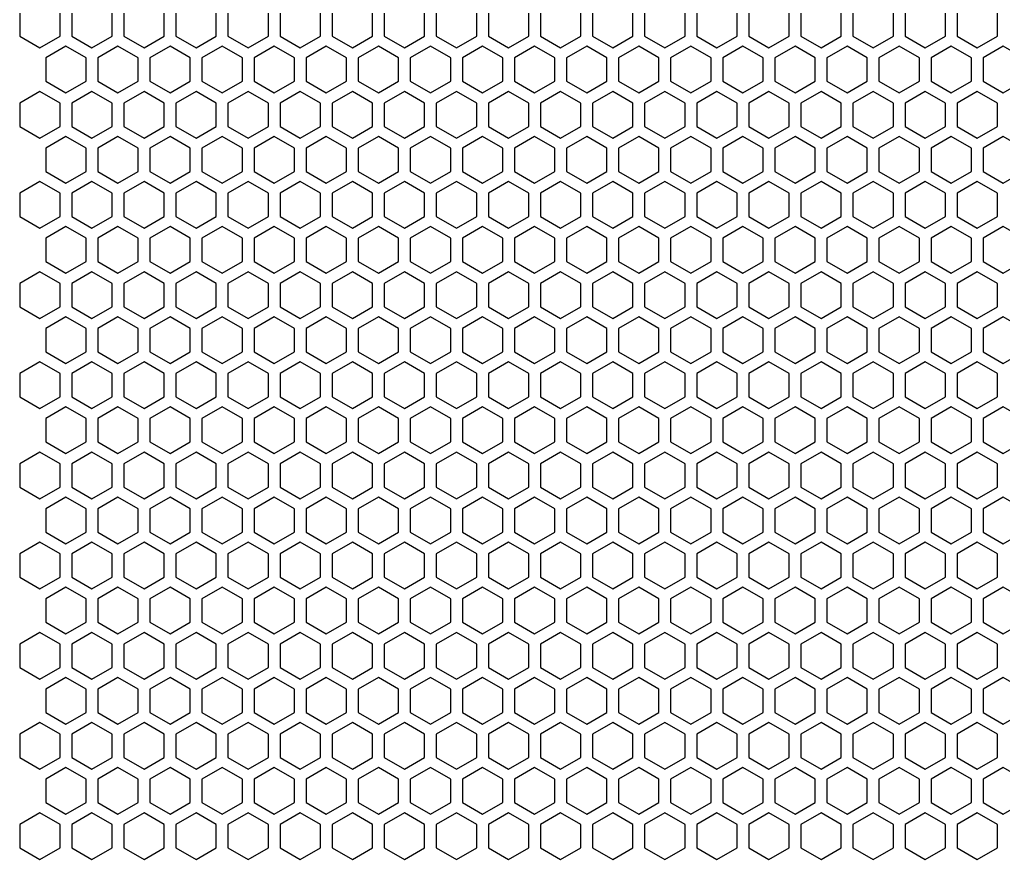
# Model space of a CAD drawing. Header units: millimetres. Extents: x -2 to 334, y -2 to 288.
# Drawn here: x -1.7 to 82.6, y -2 to 70 of the extents above; entities that cross this region are included whole.
import ezdxf

# ---------------------------------------------------------------- set-up
doc = ezdxf.new("R2010")
doc.units = ezdxf.units.MM
doc.layers.get('0').update_dxf_attribs({"linetype": 'CONTINUOUS'})

msp = doc.modelspace()

# ---------------------------------------------------------------- linework, layer by layer
for points in [[(1.732051, 70.588457), (0, 71.588457), (-1.732051, 70.588457), (-1.732051, 68.588457), (0, 67.588457), (1.732051, 68.588457)], [(6.196152, 70.588457), (4.464102, 71.588457), (2.732051, 70.588457), (2.732051, 68.588457), (4.464102, 67.588457), (6.196152, 68.588457)], [(10.660254, 70.588457), (8.928203, 71.588457), (7.196152, 70.588457), (7.196152, 68.588457), (8.928203, 67.588457), (10.660254, 68.588457)], [(15.124356, 70.588457), (13.392305, 71.588457), (11.660254, 70.588457), (11.660254, 68.588457), (13.392305, 67.588457), (15.124356, 68.588457)], [(19.588457, 70.588457), (17.856406, 71.588457), (16.124356, 70.588457), (16.124356, 68.588457), (17.856406, 67.588457), (19.588457, 68.588457)], [(24.052559, 70.588457), (22.320508, 71.588457), (20.588457, 70.588457), (20.588457, 68.588457), (22.320508, 67.588457), (24.052559, 68.588457)], [(28.51666, 70.588457), (26.78461, 71.588457), (25.052559, 70.588457), (25.052559, 68.588457), (26.78461, 67.588457), (28.51666, 68.588457)], [(32.980762, 70.588457), (31.248711, 71.588457), (29.51666, 70.588457), (29.51666, 68.588457), (31.248711, 67.588457), (32.980762, 68.588457)], [(37.444864, 70.588457), (35.712813, 71.588457), (33.980762, 70.588457), (33.980762, 68.588457), (35.712813, 67.588457), (37.444864, 68.588457)], [(41.908965, 70.588457), (40.176915, 71.588457), (38.444864, 70.588457), (38.444864, 68.588457), (40.176915, 67.588457), (41.908965, 68.588457)], [(46.373067, 70.588457), (44.641016, 71.588457), (42.908965, 70.588457), (42.908965, 68.588457), (44.641016, 67.588457), (46.373067, 68.588457)], [(50.837169, 70.588457), (49.105118, 71.588457), (47.373067, 70.588457), (47.373067, 68.588457), (49.105118, 67.588457), (50.837169, 68.588457)], [(55.30127, 70.588457), (53.569219, 71.588457), (51.837169, 70.588457), (51.837169, 68.588457), (53.569219, 67.588457), (55.30127, 68.588457)], [(59.765372, 70.588457), (58.033321, 71.588457), (56.30127, 70.588457), (56.30127, 68.588457), (58.033321, 67.588457), (59.765372, 68.588457)], [(64.229473, 70.588457), (62.497423, 71.588457), (60.765372, 70.588457), (60.765372, 68.588457), (62.497423, 67.588457), (64.229473, 68.588457)], [(68.693575, 70.588457), (66.961524, 71.588457), (65.229473, 70.588457), (65.229473, 68.588457), (66.961524, 67.588457), (68.693575, 68.588457)], [(73.157677, 70.588457), (71.425626, 71.588457), (69.693575, 70.588457), (69.693575, 68.588457), (71.425626, 67.588457), (73.157677, 68.588457)], [(77.621778, 70.588457), (75.889727, 71.588457), (74.157677, 70.588457), (74.157677, 68.588457), (75.889727, 67.588457), (77.621778, 68.588457)], [(82.08588, 70.588457), (80.353829, 71.588457), (78.621778, 70.588457), (78.621778, 68.588457), (80.353829, 67.588457), (82.08588, 68.588457)], [(3.964102, 66.722432), (2.232051, 67.722432), (0.5, 66.722432), (0.5, 64.722432), (2.232051, 63.722432), (3.964102, 64.722432)], [(8.428203, 66.722432), (6.696152, 67.722432), (4.964102, 66.722432), (4.964102, 64.722432), (6.696152, 63.722432), (8.428203, 64.722432)], [(12.892305, 66.722432), (11.160254, 67.722432), (9.428203, 66.722432), (9.428203, 64.722432), (11.160254, 63.722432), (12.892305, 64.722432)], [(17.356406, 66.722432), (15.624356, 67.722432), (13.892305, 66.722432), (13.892305, 64.722432), (15.624356, 63.722432), (17.356406, 64.722432)], [(21.820508, 66.722432), (20.088457, 67.722432), (18.356406, 66.722432), (18.356406, 64.722432), (20.088457, 63.722432), (21.820508, 64.722432)], [(26.28461, 66.722432), (24.552559, 67.722432), (22.820508, 66.722432), (22.820508, 64.722432), (24.552559, 63.722432), (26.28461, 64.722432)], [(30.748711, 66.722432), (29.01666, 67.722432), (27.28461, 66.722432), (27.28461, 64.722432), (29.01666, 63.722432), (30.748711, 64.722432)], [(35.212813, 66.722432), (33.480762, 67.722432), (31.748711, 66.722432), (31.748711, 64.722432), (33.480762, 63.722432), (35.212813, 64.722432)], [(39.676915, 66.722432), (37.944864, 67.722432), (36.212813, 66.722432), (36.212813, 64.722432), (37.944864, 63.722432), (39.676915, 64.722432)], [(44.141016, 66.722432), (42.408965, 67.722432), (40.676915, 66.722432), (40.676915, 64.722432), (42.408965, 63.722432), (44.141016, 64.722432)], [(48.605118, 66.722432), (46.873067, 67.722432), (45.141016, 66.722432), (45.141016, 64.722432), (46.873067, 63.722432), (48.605118, 64.722432)], [(53.069219, 66.722432), (51.337169, 67.722432), (49.605118, 66.722432), (49.605118, 64.722432), (51.337169, 63.722432), (53.069219, 64.722432)], [(57.533321, 66.722432), (55.80127, 67.722432), (54.069219, 66.722432), (54.069219, 64.722432), (55.80127, 63.722432), (57.533321, 64.722432)], [(61.997423, 66.722432), (60.265372, 67.722432), (58.533321, 66.722432), (58.533321, 64.722432), (60.265372, 63.722432), (61.997423, 64.722432)], [(66.461524, 66.722432), (64.729473, 67.722432), (62.997423, 66.722432), (62.997423, 64.722432), (64.729473, 63.722432), (66.461524, 64.722432)], [(70.925626, 66.722432), (69.193575, 67.722432), (67.461524, 66.722432), (67.461524, 64.722432), (69.193575, 63.722432), (70.925626, 64.722432)], [(75.389727, 66.722432), (73.657677, 67.722432), (71.925626, 66.722432), (71.925626, 64.722432), (73.657677, 63.722432), (75.389727, 64.722432)], [(79.853829, 66.722432), (78.121778, 67.722432), (76.389727, 66.722432), (76.389727, 64.722432), (78.121778, 63.722432), (79.853829, 64.722432)], [(84.317931, 66.722432), (82.58588, 67.722432), (80.853829, 66.722432), (80.853829, 64.722432), (82.58588, 63.722432), (84.317931, 64.722432)], [(1.732051, 62.856406), (0, 63.856406), (-1.732051, 62.856406), (-1.732051, 60.856406), (0, 59.856406), (1.732051, 60.856406)], [(6.196152, 62.856406), (4.464102, 63.856406), (2.732051, 62.856406), (2.732051, 60.856406), (4.464102, 59.856406), (6.196152, 60.856406)], [(10.660254, 62.856406), (8.928203, 63.856406), (7.196152, 62.856406), (7.196152, 60.856406), (8.928203, 59.856406), (10.660254, 60.856406)], [(15.124356, 62.856406), (13.392305, 63.856406), (11.660254, 62.856406), (11.660254, 60.856406), (13.392305, 59.856406), (15.124356, 60.856406)], [(19.588457, 62.856406), (17.856406, 63.856406), (16.124356, 62.856406), (16.124356, 60.856406), (17.856406, 59.856406), (19.588457, 60.856406)], [(24.052559, 62.856406), (22.320508, 63.856406), (20.588457, 62.856406), (20.588457, 60.856406), (22.320508, 59.856406), (24.052559, 60.856406)], [(28.51666, 62.856406), (26.78461, 63.856406), (25.052559, 62.856406), (25.052559, 60.856406), (26.78461, 59.856406), (28.51666, 60.856406)], [(32.980762, 62.856406), (31.248711, 63.856406), (29.51666, 62.856406), (29.51666, 60.856406), (31.248711, 59.856406), (32.980762, 60.856406)], [(37.444864, 62.856406), (35.712813, 63.856406), (33.980762, 62.856406), (33.980762, 60.856406), (35.712813, 59.856406), (37.444864, 60.856406)], [(41.908965, 62.856406), (40.176915, 63.856406), (38.444864, 62.856406), (38.444864, 60.856406), (40.176915, 59.856406), (41.908965, 60.856406)], [(46.373067, 62.856406), (44.641016, 63.856406), (42.908965, 62.856406), (42.908965, 60.856406), (44.641016, 59.856406), (46.373067, 60.856406)], [(50.837169, 62.856406), (49.105118, 63.856406), (47.373067, 62.856406), (47.373067, 60.856406), (49.105118, 59.856406), (50.837169, 60.856406)], [(55.30127, 62.856406), (53.569219, 63.856406), (51.837169, 62.856406), (51.837169, 60.856406), (53.569219, 59.856406), (55.30127, 60.856406)], [(59.765372, 62.856406), (58.033321, 63.856406), (56.30127, 62.856406), (56.30127, 60.856406), (58.033321, 59.856406), (59.765372, 60.856406)], [(64.229473, 62.856406), (62.497423, 63.856406), (60.765372, 62.856406), (60.765372, 60.856406), (62.497423, 59.856406), (64.229473, 60.856406)], [(68.693575, 62.856406), (66.961524, 63.856406), (65.229473, 62.856406), (65.229473, 60.856406), (66.961524, 59.856406), (68.693575, 60.856406)], [(73.157677, 62.856406), (71.425626, 63.856406), (69.693575, 62.856406), (69.693575, 60.856406), (71.425626, 59.856406), (73.157677, 60.856406)], [(77.621778, 62.856406), (75.889727, 63.856406), (74.157677, 62.856406), (74.157677, 60.856406), (75.889727, 59.856406), (77.621778, 60.856406)], [(82.08588, 62.856406), (80.353829, 63.856406), (78.621778, 62.856406), (78.621778, 60.856406), (80.353829, 59.856406), (82.08588, 60.856406)], [(3.964102, 58.990381), (2.232051, 59.990381), (0.5, 58.990381), (0.5, 56.990381), (2.232051, 55.990381), (3.964102, 56.990381)], [(8.428203, 58.990381), (6.696152, 59.990381), (4.964102, 58.990381), (4.964102, 56.990381), (6.696152, 55.990381), (8.428203, 56.990381)], [(12.892305, 58.990381), (11.160254, 59.990381), (9.428203, 58.990381), (9.428203, 56.990381), (11.160254, 55.990381), (12.892305, 56.990381)], [(17.356406, 58.990381), (15.624356, 59.990381), (13.892305, 58.990381), (13.892305, 56.990381), (15.624356, 55.990381), (17.356406, 56.990381)], [(21.820508, 58.990381), (20.088457, 59.990381), (18.356406, 58.990381), (18.356406, 56.990381), (20.088457, 55.990381), (21.820508, 56.990381)], [(26.28461, 58.990381), (24.552559, 59.990381), (22.820508, 58.990381), (22.820508, 56.990381), (24.552559, 55.990381), (26.28461, 56.990381)], [(30.748711, 58.990381), (29.01666, 59.990381), (27.28461, 58.990381), (27.28461, 56.990381), (29.01666, 55.990381), (30.748711, 56.990381)], [(35.212813, 58.990381), (33.480762, 59.990381), (31.748711, 58.990381), (31.748711, 56.990381), (33.480762, 55.990381), (35.212813, 56.990381)], [(39.676915, 58.990381), (37.944864, 59.990381), (36.212813, 58.990381), (36.212813, 56.990381), (37.944864, 55.990381), (39.676915, 56.990381)], [(44.141016, 58.990381), (42.408965, 59.990381), (40.676915, 58.990381), (40.676915, 56.990381), (42.408965, 55.990381), (44.141016, 56.990381)], [(48.605118, 58.990381), (46.873067, 59.990381), (45.141016, 58.990381), (45.141016, 56.990381), (46.873067, 55.990381), (48.605118, 56.990381)], [(53.069219, 58.990381), (51.337169, 59.990381), (49.605118, 58.990381), (49.605118, 56.990381), (51.337169, 55.990381), (53.069219, 56.990381)], [(57.533321, 58.990381), (55.80127, 59.990381), (54.069219, 58.990381), (54.069219, 56.990381), (55.80127, 55.990381), (57.533321, 56.990381)], [(61.997423, 58.990381), (60.265372, 59.990381), (58.533321, 58.990381), (58.533321, 56.990381), (60.265372, 55.990381), (61.997423, 56.990381)], [(66.461524, 58.990381), (64.729473, 59.990381), (62.997423, 58.990381), (62.997423, 56.990381), (64.729473, 55.990381), (66.461524, 56.990381)], [(70.925626, 58.990381), (69.193575, 59.990381), (67.461524, 58.990381), (67.461524, 56.990381), (69.193575, 55.990381), (70.925626, 56.990381)], [(75.389727, 58.990381), (73.657677, 59.990381), (71.925626, 58.990381), (71.925626, 56.990381), (73.657677, 55.990381), (75.389727, 56.990381)], [(79.853829, 58.990381), (78.121778, 59.990381), (76.389727, 58.990381), (76.389727, 56.990381), (78.121778, 55.990381), (79.853829, 56.990381)], [(84.317931, 58.990381), (82.58588, 59.990381), (80.853829, 58.990381), (80.853829, 56.990381), (82.58588, 55.990381), (84.317931, 56.990381)], [(1.732051, 55.124356), (0, 56.124356), (-1.732051, 55.124356), (-1.732051, 53.124356), (0, 52.124356), (1.732051, 53.124356)], [(6.196152, 55.124356), (4.464102, 56.124356), (2.732051, 55.124356), (2.732051, 53.124356), (4.464102, 52.124356), (6.196152, 53.124356)], [(10.660254, 55.124356), (8.928203, 56.124356), (7.196152, 55.124356), (7.196152, 53.124356), (8.928203, 52.124356), (10.660254, 53.124356)], [(15.124356, 55.124356), (13.392305, 56.124356), (11.660254, 55.124356), (11.660254, 53.124356), (13.392305, 52.124356), (15.124356, 53.124356)], [(19.588457, 55.124356), (17.856406, 56.124356), (16.124356, 55.124356), (16.124356, 53.124356), (17.856406, 52.124356), (19.588457, 53.124356)], [(24.052559, 55.124356), (22.320508, 56.124356), (20.588457, 55.124356), (20.588457, 53.124356), (22.320508, 52.124356), (24.052559, 53.124356)], [(28.51666, 55.124356), (26.78461, 56.124356), (25.052559, 55.124356), (25.052559, 53.124356), (26.78461, 52.124356), (28.51666, 53.124356)], [(32.980762, 55.124356), (31.248711, 56.124356), (29.51666, 55.124356), (29.51666, 53.124356), (31.248711, 52.124356), (32.980762, 53.124356)], [(37.444864, 55.124356), (35.712813, 56.124356), (33.980762, 55.124356), (33.980762, 53.124356), (35.712813, 52.124356), (37.444864, 53.124356)], [(41.908965, 55.124356), (40.176915, 56.124356), (38.444864, 55.124356), (38.444864, 53.124356), (40.176915, 52.124356), (41.908965, 53.124356)], [(46.373067, 55.124356), (44.641016, 56.124356), (42.908965, 55.124356), (42.908965, 53.124356), (44.641016, 52.124356), (46.373067, 53.124356)], [(50.837169, 55.124356), (49.105118, 56.124356), (47.373067, 55.124356), (47.373067, 53.124356), (49.105118, 52.124356), (50.837169, 53.124356)], [(55.30127, 55.124356), (53.569219, 56.124356), (51.837169, 55.124356), (51.837169, 53.124356), (53.569219, 52.124356), (55.30127, 53.124356)], [(59.765372, 55.124356), (58.033321, 56.124356), (56.30127, 55.124356), (56.30127, 53.124356), (58.033321, 52.124356), (59.765372, 53.124356)], [(64.229473, 55.124356), (62.497423, 56.124356), (60.765372, 55.124356), (60.765372, 53.124356), (62.497423, 52.124356), (64.229473, 53.124356)], [(68.693575, 55.124356), (66.961524, 56.124356), (65.229473, 55.124356), (65.229473, 53.124356), (66.961524, 52.124356), (68.693575, 53.124356)], [(73.157677, 55.124356), (71.425626, 56.124356), (69.693575, 55.124356), (69.693575, 53.124356), (71.425626, 52.124356), (73.157677, 53.124356)], [(77.621778, 55.124356), (75.889727, 56.124356), (74.157677, 55.124356), (74.157677, 53.124356), (75.889727, 52.124356), (77.621778, 53.124356)], [(82.08588, 55.124356), (80.353829, 56.124356), (78.621778, 55.124356), (78.621778, 53.124356), (80.353829, 52.124356), (82.08588, 53.124356)], [(3.964102, 51.25833), (2.232051, 52.25833), (0.5, 51.25833), (0.5, 49.25833), (2.232051, 48.25833), (3.964102, 49.25833)], [(8.428203, 51.25833), (6.696152, 52.25833), (4.964102, 51.25833), (4.964102, 49.25833), (6.696152, 48.25833), (8.428203, 49.25833)], [(12.892305, 51.25833), (11.160254, 52.25833), (9.428203, 51.25833), (9.428203, 49.25833), (11.160254, 48.25833), (12.892305, 49.25833)], [(17.356406, 51.25833), (15.624356, 52.25833), (13.892305, 51.25833), (13.892305, 49.25833), (15.624356, 48.25833), (17.356406, 49.25833)], [(21.820508, 51.25833), (20.088457, 52.25833), (18.356406, 51.25833), (18.356406, 49.25833), (20.088457, 48.25833), (21.820508, 49.25833)], [(26.28461, 51.25833), (24.552559, 52.25833), (22.820508, 51.25833), (22.820508, 49.25833), (24.552559, 48.25833), (26.28461, 49.25833)], [(30.748711, 51.25833), (29.01666, 52.25833), (27.28461, 51.25833), (27.28461, 49.25833), (29.01666, 48.25833), (30.748711, 49.25833)], [(35.212813, 51.25833), (33.480762, 52.25833), (31.748711, 51.25833), (31.748711, 49.25833), (33.480762, 48.25833), (35.212813, 49.25833)], [(39.676915, 51.25833), (37.944864, 52.25833), (36.212813, 51.25833), (36.212813, 49.25833), (37.944864, 48.25833), (39.676915, 49.25833)], [(44.141016, 51.25833), (42.408965, 52.25833), (40.676915, 51.25833), (40.676915, 49.25833), (42.408965, 48.25833), (44.141016, 49.25833)], [(48.605118, 51.25833), (46.873067, 52.25833), (45.141016, 51.25833), (45.141016, 49.25833), (46.873067, 48.25833), (48.605118, 49.25833)], [(53.069219, 51.25833), (51.337169, 52.25833), (49.605118, 51.25833), (49.605118, 49.25833), (51.337169, 48.25833), (53.069219, 49.25833)], [(57.533321, 51.25833), (55.80127, 52.25833), (54.069219, 51.25833), (54.069219, 49.25833), (55.80127, 48.25833), (57.533321, 49.25833)], [(61.997423, 51.25833), (60.265372, 52.25833), (58.533321, 51.25833), (58.533321, 49.25833), (60.265372, 48.25833), (61.997423, 49.25833)], [(66.461524, 51.25833), (64.729473, 52.25833), (62.997423, 51.25833), (62.997423, 49.25833), (64.729473, 48.25833), (66.461524, 49.25833)], [(70.925626, 51.25833), (69.193575, 52.25833), (67.461524, 51.25833), (67.461524, 49.25833), (69.193575, 48.25833), (70.925626, 49.25833)], [(75.389727, 51.25833), (73.657677, 52.25833), (71.925626, 51.25833), (71.925626, 49.25833), (73.657677, 48.25833), (75.389727, 49.25833)], [(79.853829, 51.25833), (78.121778, 52.25833), (76.389727, 51.25833), (76.389727, 49.25833), (78.121778, 48.25833), (79.853829, 49.25833)], [(84.317931, 51.25833), (82.58588, 52.25833), (80.853829, 51.25833), (80.853829, 49.25833), (82.58588, 48.25833), (84.317931, 49.25833)], [(1.732051, 47.392305), (0, 48.392305), (-1.732051, 47.392305), (-1.732051, 45.392305), (0, 44.392305), (1.732051, 45.392305)], [(6.196152, 47.392305), (4.464102, 48.392305), (2.732051, 47.392305), (2.732051, 45.392305), (4.464102, 44.392305), (6.196152, 45.392305)], [(10.660254, 47.392305), (8.928203, 48.392305), (7.196152, 47.392305), (7.196152, 45.392305), (8.928203, 44.392305), (10.660254, 45.392305)], [(15.124356, 47.392305), (13.392305, 48.392305), (11.660254, 47.392305), (11.660254, 45.392305), (13.392305, 44.392305), (15.124356, 45.392305)], [(19.588457, 47.392305), (17.856406, 48.392305), (16.124356, 47.392305), (16.124356, 45.392305), (17.856406, 44.392305), (19.588457, 45.392305)], [(24.052559, 47.392305), (22.320508, 48.392305), (20.588457, 47.392305), (20.588457, 45.392305), (22.320508, 44.392305), (24.052559, 45.392305)], [(28.51666, 47.392305), (26.78461, 48.392305), (25.052559, 47.392305), (25.052559, 45.392305), (26.78461, 44.392305), (28.51666, 45.392305)], [(32.980762, 47.392305), (31.248711, 48.392305), (29.51666, 47.392305), (29.51666, 45.392305), (31.248711, 44.392305), (32.980762, 45.392305)], [(37.444864, 47.392305), (35.712813, 48.392305), (33.980762, 47.392305), (33.980762, 45.392305), (35.712813, 44.392305), (37.444864, 45.392305)], [(41.908965, 47.392305), (40.176915, 48.392305), (38.444864, 47.392305), (38.444864, 45.392305), (40.176915, 44.392305), (41.908965, 45.392305)], [(46.373067, 47.392305), (44.641016, 48.392305), (42.908965, 47.392305), (42.908965, 45.392305), (44.641016, 44.392305), (46.373067, 45.392305)], [(50.837169, 47.392305), (49.105118, 48.392305), (47.373067, 47.392305), (47.373067, 45.392305), (49.105118, 44.392305), (50.837169, 45.392305)], [(55.30127, 47.392305), (53.569219, 48.392305), (51.837169, 47.392305), (51.837169, 45.392305), (53.569219, 44.392305), (55.30127, 45.392305)], [(59.765372, 47.392305), (58.033321, 48.392305), (56.30127, 47.392305), (56.30127, 45.392305), (58.033321, 44.392305), (59.765372, 45.392305)], [(64.229473, 47.392305), (62.497423, 48.392305), (60.765372, 47.392305), (60.765372, 45.392305), (62.497423, 44.392305), (64.229473, 45.392305)], [(68.693575, 47.392305), (66.961524, 48.392305), (65.229473, 47.392305), (65.229473, 45.392305), (66.961524, 44.392305), (68.693575, 45.392305)], [(73.157677, 47.392305), (71.425626, 48.392305), (69.693575, 47.392305), (69.693575, 45.392305), (71.425626, 44.392305), (73.157677, 45.392305)], [(77.621778, 47.392305), (75.889727, 48.392305), (74.157677, 47.392305), (74.157677, 45.392305), (75.889727, 44.392305), (77.621778, 45.392305)], [(82.08588, 47.392305), (80.353829, 48.392305), (78.621778, 47.392305), (78.621778, 45.392305), (80.353829, 44.392305), (82.08588, 45.392305)], [(3.964102, 43.526279), (2.232051, 44.526279), (0.5, 43.526279), (0.5, 41.526279), (2.232051, 40.526279), (3.964102, 41.526279)], [(8.428203, 43.526279), (6.696152, 44.526279), (4.964102, 43.526279), (4.964102, 41.526279), (6.696152, 40.526279), (8.428203, 41.526279)], [(12.892305, 43.526279), (11.160254, 44.526279), (9.428203, 43.526279), (9.428203, 41.526279), (11.160254, 40.526279), (12.892305, 41.526279)], [(17.356406, 43.526279), (15.624356, 44.526279), (13.892305, 43.526279), (13.892305, 41.526279), (15.624356, 40.526279), (17.356406, 41.526279)], [(21.820508, 43.526279), (20.088457, 44.526279), (18.356406, 43.526279), (18.356406, 41.526279), (20.088457, 40.526279), (21.820508, 41.526279)], [(26.28461, 43.526279), (24.552559, 44.526279), (22.820508, 43.526279), (22.820508, 41.526279), (24.552559, 40.526279), (26.28461, 41.526279)], [(30.748711, 43.526279), (29.01666, 44.526279), (27.28461, 43.526279), (27.28461, 41.526279), (29.01666, 40.526279), (30.748711, 41.526279)], [(35.212813, 43.526279), (33.480762, 44.526279), (31.748711, 43.526279), (31.748711, 41.526279), (33.480762, 40.526279), (35.212813, 41.526279)], [(39.676915, 43.526279), (37.944864, 44.526279), (36.212813, 43.526279), (36.212813, 41.526279), (37.944864, 40.526279), (39.676915, 41.526279)], [(44.141016, 43.526279), (42.408965, 44.526279), (40.676915, 43.526279), (40.676915, 41.526279), (42.408965, 40.526279), (44.141016, 41.526279)], [(48.605118, 43.526279), (46.873067, 44.526279), (45.141016, 43.526279), (45.141016, 41.526279), (46.873067, 40.526279), (48.605118, 41.526279)], [(53.069219, 43.526279), (51.337169, 44.526279), (49.605118, 43.526279), (49.605118, 41.526279), (51.337169, 40.526279), (53.069219, 41.526279)], [(57.533321, 43.526279), (55.80127, 44.526279), (54.069219, 43.526279), (54.069219, 41.526279), (55.80127, 40.526279), (57.533321, 41.526279)], [(61.997423, 43.526279), (60.265372, 44.526279), (58.533321, 43.526279), (58.533321, 41.526279), (60.265372, 40.526279), (61.997423, 41.526279)], [(66.461524, 43.526279), (64.729473, 44.526279), (62.997423, 43.526279), (62.997423, 41.526279), (64.729473, 40.526279), (66.461524, 41.526279)], [(70.925626, 43.526279), (69.193575, 44.526279), (67.461524, 43.526279), (67.461524, 41.526279), (69.193575, 40.526279), (70.925626, 41.526279)], [(75.389727, 43.526279), (73.657677, 44.526279), (71.925626, 43.526279), (71.925626, 41.526279), (73.657677, 40.526279), (75.389727, 41.526279)], [(79.853829, 43.526279), (78.121778, 44.526279), (76.389727, 43.526279), (76.389727, 41.526279), (78.121778, 40.526279), (79.853829, 41.526279)], [(84.317931, 43.526279), (82.58588, 44.526279), (80.853829, 43.526279), (80.853829, 41.526279), (82.58588, 40.526279), (84.317931, 41.526279)], [(1.732051, 39.660254), (0, 40.660254), (-1.732051, 39.660254), (-1.732051, 37.660254), (0, 36.660254), (1.732051, 37.660254)], [(6.196152, 39.660254), (4.464102, 40.660254), (2.732051, 39.660254), (2.732051, 37.660254), (4.464102, 36.660254), (6.196152, 37.660254)], [(10.660254, 39.660254), (8.928203, 40.660254), (7.196152, 39.660254), (7.196152, 37.660254), (8.928203, 36.660254), (10.660254, 37.660254)], [(15.124356, 39.660254), (13.392305, 40.660254), (11.660254, 39.660254), (11.660254, 37.660254), (13.392305, 36.660254), (15.124356, 37.660254)], [(19.588457, 39.660254), (17.856406, 40.660254), (16.124356, 39.660254), (16.124356, 37.660254), (17.856406, 36.660254), (19.588457, 37.660254)], [(24.052559, 39.660254), (22.320508, 40.660254), (20.588457, 39.660254), (20.588457, 37.660254), (22.320508, 36.660254), (24.052559, 37.660254)], [(28.51666, 39.660254), (26.78461, 40.660254), (25.052559, 39.660254), (25.052559, 37.660254), (26.78461, 36.660254), (28.51666, 37.660254)], [(32.980762, 39.660254), (31.248711, 40.660254), (29.51666, 39.660254), (29.51666, 37.660254), (31.248711, 36.660254), (32.980762, 37.660254)], [(37.444864, 39.660254), (35.712813, 40.660254), (33.980762, 39.660254), (33.980762, 37.660254), (35.712813, 36.660254), (37.444864, 37.660254)], [(41.908965, 39.660254), (40.176915, 40.660254), (38.444864, 39.660254), (38.444864, 37.660254), (40.176915, 36.660254), (41.908965, 37.660254)], [(46.373067, 39.660254), (44.641016, 40.660254), (42.908965, 39.660254), (42.908965, 37.660254), (44.641016, 36.660254), (46.373067, 37.660254)], [(50.837169, 39.660254), (49.105118, 40.660254), (47.373067, 39.660254), (47.373067, 37.660254), (49.105118, 36.660254), (50.837169, 37.660254)], [(55.30127, 39.660254), (53.569219, 40.660254), (51.837169, 39.660254), (51.837169, 37.660254), (53.569219, 36.660254), (55.30127, 37.660254)], [(59.765372, 39.660254), (58.033321, 40.660254), (56.30127, 39.660254), (56.30127, 37.660254), (58.033321, 36.660254), (59.765372, 37.660254)], [(64.229473, 39.660254), (62.497423, 40.660254), (60.765372, 39.660254), (60.765372, 37.660254), (62.497423, 36.660254), (64.229473, 37.660254)], [(68.693575, 39.660254), (66.961524, 40.660254), (65.229473, 39.660254), (65.229473, 37.660254), (66.961524, 36.660254), (68.693575, 37.660254)], [(73.157677, 39.660254), (71.425626, 40.660254), (69.693575, 39.660254), (69.693575, 37.660254), (71.425626, 36.660254), (73.157677, 37.660254)], [(77.621778, 39.660254), (75.889727, 40.660254), (74.157677, 39.660254), (74.157677, 37.660254), (75.889727, 36.660254), (77.621778, 37.660254)], [(82.08588, 39.660254), (80.353829, 40.660254), (78.621778, 39.660254), (78.621778, 37.660254), (80.353829, 36.660254), (82.08588, 37.660254)], [(3.964102, 35.794229), (2.232051, 36.794229), (0.5, 35.794229), (0.5, 33.794229), (2.232051, 32.794229), (3.964102, 33.794229)], [(8.428203, 35.794229), (6.696152, 36.794229), (4.964102, 35.794229), (4.964102, 33.794229), (6.696152, 32.794229), (8.428203, 33.794229)], [(12.892305, 35.794229), (11.160254, 36.794229), (9.428203, 35.794229), (9.428203, 33.794229), (11.160254, 32.794229), (12.892305, 33.794229)], [(17.356406, 35.794229), (15.624356, 36.794229), (13.892305, 35.794229), (13.892305, 33.794229), (15.624356, 32.794229), (17.356406, 33.794229)], [(21.820508, 35.794229), (20.088457, 36.794229), (18.356406, 35.794229), (18.356406, 33.794229), (20.088457, 32.794229), (21.820508, 33.794229)], [(26.28461, 35.794229), (24.552559, 36.794229), (22.820508, 35.794229), (22.820508, 33.794229), (24.552559, 32.794229), (26.28461, 33.794229)], [(30.748711, 35.794229), (29.01666, 36.794229), (27.28461, 35.794229), (27.28461, 33.794229), (29.01666, 32.794229), (30.748711, 33.794229)], [(35.212813, 35.794229), (33.480762, 36.794229), (31.748711, 35.794229), (31.748711, 33.794229), (33.480762, 32.794229), (35.212813, 33.794229)], [(39.676915, 35.794229), (37.944864, 36.794229), (36.212813, 35.794229), (36.212813, 33.794229), (37.944864, 32.794229), (39.676915, 33.794229)], [(44.141016, 35.794229), (42.408965, 36.794229), (40.676915, 35.794229), (40.676915, 33.794229), (42.408965, 32.794229), (44.141016, 33.794229)], [(48.605118, 35.794229), (46.873067, 36.794229), (45.141016, 35.794229), (45.141016, 33.794229), (46.873067, 32.794229), (48.605118, 33.794229)], [(53.069219, 35.794229), (51.337169, 36.794229), (49.605118, 35.794229), (49.605118, 33.794229), (51.337169, 32.794229), (53.069219, 33.794229)], [(57.533321, 35.794229), (55.80127, 36.794229), (54.069219, 35.794229), (54.069219, 33.794229), (55.80127, 32.794229), (57.533321, 33.794229)], [(61.997423, 35.794229), (60.265372, 36.794229), (58.533321, 35.794229), (58.533321, 33.794229), (60.265372, 32.794229), (61.997423, 33.794229)], [(66.461524, 35.794229), (64.729473, 36.794229), (62.997423, 35.794229), (62.997423, 33.794229), (64.729473, 32.794229), (66.461524, 33.794229)], [(70.925626, 35.794229), (69.193575, 36.794229), (67.461524, 35.794229), (67.461524, 33.794229), (69.193575, 32.794229), (70.925626, 33.794229)], [(75.389727, 35.794229), (73.657677, 36.794229), (71.925626, 35.794229), (71.925626, 33.794229), (73.657677, 32.794229), (75.389727, 33.794229)], [(79.853829, 35.794229), (78.121778, 36.794229), (76.389727, 35.794229), (76.389727, 33.794229), (78.121778, 32.794229), (79.853829, 33.794229)], [(84.317931, 35.794229), (82.58588, 36.794229), (80.853829, 35.794229), (80.853829, 33.794229), (82.58588, 32.794229), (84.317931, 33.794229)], [(1.732051, 31.928203), (0, 32.928203), (-1.732051, 31.928203), (-1.732051, 29.928203), (0, 28.928203), (1.732051, 29.928203)], [(6.196152, 31.928203), (4.464102, 32.928203), (2.732051, 31.928203), (2.732051, 29.928203), (4.464102, 28.928203), (6.196152, 29.928203)], [(10.660254, 31.928203), (8.928203, 32.928203), (7.196152, 31.928203), (7.196152, 29.928203), (8.928203, 28.928203), (10.660254, 29.928203)], [(15.124356, 31.928203), (13.392305, 32.928203), (11.660254, 31.928203), (11.660254, 29.928203), (13.392305, 28.928203), (15.124356, 29.928203)], [(19.588457, 31.928203), (17.856406, 32.928203), (16.124356, 31.928203), (16.124356, 29.928203), (17.856406, 28.928203), (19.588457, 29.928203)], [(24.052559, 31.928203), (22.320508, 32.928203), (20.588457, 31.928203), (20.588457, 29.928203), (22.320508, 28.928203), (24.052559, 29.928203)], [(28.51666, 31.928203), (26.78461, 32.928203), (25.052559, 31.928203), (25.052559, 29.928203), (26.78461, 28.928203), (28.51666, 29.928203)], [(32.980762, 31.928203), (31.248711, 32.928203), (29.51666, 31.928203), (29.51666, 29.928203), (31.248711, 28.928203), (32.980762, 29.928203)], [(37.444864, 31.928203), (35.712813, 32.928203), (33.980762, 31.928203), (33.980762, 29.928203), (35.712813, 28.928203), (37.444864, 29.928203)], [(41.908965, 31.928203), (40.176915, 32.928203), (38.444864, 31.928203), (38.444864, 29.928203), (40.176915, 28.928203), (41.908965, 29.928203)], [(46.373067, 31.928203), (44.641016, 32.928203), (42.908965, 31.928203), (42.908965, 29.928203), (44.641016, 28.928203), (46.373067, 29.928203)], [(50.837169, 31.928203), (49.105118, 32.928203), (47.373067, 31.928203), (47.373067, 29.928203), (49.105118, 28.928203), (50.837169, 29.928203)], [(55.30127, 31.928203), (53.569219, 32.928203), (51.837169, 31.928203), (51.837169, 29.928203), (53.569219, 28.928203), (55.30127, 29.928203)], [(59.765372, 31.928203), (58.033321, 32.928203), (56.30127, 31.928203), (56.30127, 29.928203), (58.033321, 28.928203), (59.765372, 29.928203)], [(64.229473, 31.928203), (62.497423, 32.928203), (60.765372, 31.928203), (60.765372, 29.928203), (62.497423, 28.928203), (64.229473, 29.928203)], [(68.693575, 31.928203), (66.961524, 32.928203), (65.229473, 31.928203), (65.229473, 29.928203), (66.961524, 28.928203), (68.693575, 29.928203)], [(73.157677, 31.928203), (71.425626, 32.928203), (69.693575, 31.928203), (69.693575, 29.928203), (71.425626, 28.928203), (73.157677, 29.928203)], [(77.621778, 31.928203), (75.889727, 32.928203), (74.157677, 31.928203), (74.157677, 29.928203), (75.889727, 28.928203), (77.621778, 29.928203)], [(82.08588, 31.928203), (80.353829, 32.928203), (78.621778, 31.928203), (78.621778, 29.928203), (80.353829, 28.928203), (82.08588, 29.928203)], [(3.964102, 28.062178), (2.232051, 29.062178), (0.5, 28.062178), (0.5, 26.062178), (2.232051, 25.062178), (3.964102, 26.062178)], [(8.428203, 28.062178), (6.696152, 29.062178), (4.964102, 28.062178), (4.964102, 26.062178), (6.696152, 25.062178), (8.428203, 26.062178)], [(12.892305, 28.062178), (11.160254, 29.062178), (9.428203, 28.062178), (9.428203, 26.062178), (11.160254, 25.062178), (12.892305, 26.062178)], [(17.356406, 28.062178), (15.624356, 29.062178), (13.892305, 28.062178), (13.892305, 26.062178), (15.624356, 25.062178), (17.356406, 26.062178)], [(21.820508, 28.062178), (20.088457, 29.062178), (18.356406, 28.062178), (18.356406, 26.062178), (20.088457, 25.062178), (21.820508, 26.062178)], [(26.28461, 28.062178), (24.552559, 29.062178), (22.820508, 28.062178), (22.820508, 26.062178), (24.552559, 25.062178), (26.28461, 26.062178)], [(30.748711, 28.062178), (29.01666, 29.062178), (27.28461, 28.062178), (27.28461, 26.062178), (29.01666, 25.062178), (30.748711, 26.062178)], [(35.212813, 28.062178), (33.480762, 29.062178), (31.748711, 28.062178), (31.748711, 26.062178), (33.480762, 25.062178), (35.212813, 26.062178)], [(39.676915, 28.062178), (37.944864, 29.062178), (36.212813, 28.062178), (36.212813, 26.062178), (37.944864, 25.062178), (39.676915, 26.062178)], [(44.141016, 28.062178), (42.408965, 29.062178), (40.676915, 28.062178), (40.676915, 26.062178), (42.408965, 25.062178), (44.141016, 26.062178)], [(48.605118, 28.062178), (46.873067, 29.062178), (45.141016, 28.062178), (45.141016, 26.062178), (46.873067, 25.062178), (48.605118, 26.062178)], [(53.069219, 28.062178), (51.337169, 29.062178), (49.605118, 28.062178), (49.605118, 26.062178), (51.337169, 25.062178), (53.069219, 26.062178)], [(57.533321, 28.062178), (55.80127, 29.062178), (54.069219, 28.062178), (54.069219, 26.062178), (55.80127, 25.062178), (57.533321, 26.062178)], [(61.997423, 28.062178), (60.265372, 29.062178), (58.533321, 28.062178), (58.533321, 26.062178), (60.265372, 25.062178), (61.997423, 26.062178)], [(66.461524, 28.062178), (64.729473, 29.062178), (62.997423, 28.062178), (62.997423, 26.062178), (64.729473, 25.062178), (66.461524, 26.062178)], [(70.925626, 28.062178), (69.193575, 29.062178), (67.461524, 28.062178), (67.461524, 26.062178), (69.193575, 25.062178), (70.925626, 26.062178)], [(75.389727, 28.062178), (73.657677, 29.062178), (71.925626, 28.062178), (71.925626, 26.062178), (73.657677, 25.062178), (75.389727, 26.062178)], [(79.853829, 28.062178), (78.121778, 29.062178), (76.389727, 28.062178), (76.389727, 26.062178), (78.121778, 25.062178), (79.853829, 26.062178)], [(84.317931, 28.062178), (82.58588, 29.062178), (80.853829, 28.062178), (80.853829, 26.062178), (82.58588, 25.062178), (84.317931, 26.062178)], [(1.732051, 24.196152), (0, 25.196152), (-1.732051, 24.196152), (-1.732051, 22.196152), (0, 21.196152), (1.732051, 22.196152)], [(6.196152, 24.196152), (4.464102, 25.196152), (2.732051, 24.196152), (2.732051, 22.196152), (4.464102, 21.196152), (6.196152, 22.196152)], [(10.660254, 24.196152), (8.928203, 25.196152), (7.196152, 24.196152), (7.196152, 22.196152), (8.928203, 21.196152), (10.660254, 22.196152)], [(15.124356, 24.196152), (13.392305, 25.196152), (11.660254, 24.196152), (11.660254, 22.196152), (13.392305, 21.196152), (15.124356, 22.196152)], [(19.588457, 24.196152), (17.856406, 25.196152), (16.124356, 24.196152), (16.124356, 22.196152), (17.856406, 21.196152), (19.588457, 22.196152)], [(24.052559, 24.196152), (22.320508, 25.196152), (20.588457, 24.196152), (20.588457, 22.196152), (22.320508, 21.196152), (24.052559, 22.196152)], [(28.51666, 24.196152), (26.78461, 25.196152), (25.052559, 24.196152), (25.052559, 22.196152), (26.78461, 21.196152), (28.51666, 22.196152)], [(32.980762, 24.196152), (31.248711, 25.196152), (29.51666, 24.196152), (29.51666, 22.196152), (31.248711, 21.196152), (32.980762, 22.196152)], [(37.444864, 24.196152), (35.712813, 25.196152), (33.980762, 24.196152), (33.980762, 22.196152), (35.712813, 21.196152), (37.444864, 22.196152)], [(41.908965, 24.196152), (40.176915, 25.196152), (38.444864, 24.196152), (38.444864, 22.196152), (40.176915, 21.196152), (41.908965, 22.196152)], [(46.373067, 24.196152), (44.641016, 25.196152), (42.908965, 24.196152), (42.908965, 22.196152), (44.641016, 21.196152), (46.373067, 22.196152)], [(50.837169, 24.196152), (49.105118, 25.196152), (47.373067, 24.196152), (47.373067, 22.196152), (49.105118, 21.196152), (50.837169, 22.196152)], [(55.30127, 24.196152), (53.569219, 25.196152), (51.837169, 24.196152), (51.837169, 22.196152), (53.569219, 21.196152), (55.30127, 22.196152)], [(59.765372, 24.196152), (58.033321, 25.196152), (56.30127, 24.196152), (56.30127, 22.196152), (58.033321, 21.196152), (59.765372, 22.196152)], [(64.229473, 24.196152), (62.497423, 25.196152), (60.765372, 24.196152), (60.765372, 22.196152), (62.497423, 21.196152), (64.229473, 22.196152)], [(68.693575, 24.196152), (66.961524, 25.196152), (65.229473, 24.196152), (65.229473, 22.196152), (66.961524, 21.196152), (68.693575, 22.196152)], [(73.157677, 24.196152), (71.425626, 25.196152), (69.693575, 24.196152), (69.693575, 22.196152), (71.425626, 21.196152), (73.157677, 22.196152)], [(77.621778, 24.196152), (75.889727, 25.196152), (74.157677, 24.196152), (74.157677, 22.196152), (75.889727, 21.196152), (77.621778, 22.196152)], [(82.08588, 24.196152), (80.353829, 25.196152), (78.621778, 24.196152), (78.621778, 22.196152), (80.353829, 21.196152), (82.08588, 22.196152)], [(3.964102, 20.330127), (2.232051, 21.330127), (0.5, 20.330127), (0.5, 18.330127), (2.232051, 17.330127), (3.964102, 18.330127)], [(8.428203, 20.330127), (6.696152, 21.330127), (4.964102, 20.330127), (4.964102, 18.330127), (6.696152, 17.330127), (8.428203, 18.330127)], [(12.892305, 20.330127), (11.160254, 21.330127), (9.428203, 20.330127), (9.428203, 18.330127), (11.160254, 17.330127), (12.892305, 18.330127)], [(17.356406, 20.330127), (15.624356, 21.330127), (13.892305, 20.330127), (13.892305, 18.330127), (15.624356, 17.330127), (17.356406, 18.330127)], [(21.820508, 20.330127), (20.088457, 21.330127), (18.356406, 20.330127), (18.356406, 18.330127), (20.088457, 17.330127), (21.820508, 18.330127)], [(26.28461, 20.330127), (24.552559, 21.330127), (22.820508, 20.330127), (22.820508, 18.330127), (24.552559, 17.330127), (26.28461, 18.330127)], [(30.748711, 20.330127), (29.01666, 21.330127), (27.28461, 20.330127), (27.28461, 18.330127), (29.01666, 17.330127), (30.748711, 18.330127)], [(35.212813, 20.330127), (33.480762, 21.330127), (31.748711, 20.330127), (31.748711, 18.330127), (33.480762, 17.330127), (35.212813, 18.330127)], [(39.676915, 20.330127), (37.944864, 21.330127), (36.212813, 20.330127), (36.212813, 18.330127), (37.944864, 17.330127), (39.676915, 18.330127)], [(44.141016, 20.330127), (42.408965, 21.330127), (40.676915, 20.330127), (40.676915, 18.330127), (42.408965, 17.330127), (44.141016, 18.330127)], [(48.605118, 20.330127), (46.873067, 21.330127), (45.141016, 20.330127), (45.141016, 18.330127), (46.873067, 17.330127), (48.605118, 18.330127)], [(53.069219, 20.330127), (51.337169, 21.330127), (49.605118, 20.330127), (49.605118, 18.330127), (51.337169, 17.330127), (53.069219, 18.330127)], [(57.533321, 20.330127), (55.80127, 21.330127), (54.069219, 20.330127), (54.069219, 18.330127), (55.80127, 17.330127), (57.533321, 18.330127)], [(61.997423, 20.330127), (60.265372, 21.330127), (58.533321, 20.330127), (58.533321, 18.330127), (60.265372, 17.330127), (61.997423, 18.330127)], [(66.461524, 20.330127), (64.729473, 21.330127), (62.997423, 20.330127), (62.997423, 18.330127), (64.729473, 17.330127), (66.461524, 18.330127)], [(70.925626, 20.330127), (69.193575, 21.330127), (67.461524, 20.330127), (67.461524, 18.330127), (69.193575, 17.330127), (70.925626, 18.330127)], [(75.389727, 20.330127), (73.657677, 21.330127), (71.925626, 20.330127), (71.925626, 18.330127), (73.657677, 17.330127), (75.389727, 18.330127)], [(79.853829, 20.330127), (78.121778, 21.330127), (76.389727, 20.330127), (76.389727, 18.330127), (78.121778, 17.330127), (79.853829, 18.330127)], [(84.317931, 20.330127), (82.58588, 21.330127), (80.853829, 20.330127), (80.853829, 18.330127), (82.58588, 17.330127), (84.317931, 18.330127)], [(1.732051, 16.464102), (0, 17.464102), (-1.732051, 16.464102), (-1.732051, 14.464102), (0, 13.464102), (1.732051, 14.464102)], [(6.196152, 16.464102), (4.464102, 17.464102), (2.732051, 16.464102), (2.732051, 14.464102), (4.464102, 13.464102), (6.196152, 14.464102)], [(10.660254, 16.464102), (8.928203, 17.464102), (7.196152, 16.464102), (7.196152, 14.464102), (8.928203, 13.464102), (10.660254, 14.464102)], [(15.124356, 16.464102), (13.392305, 17.464102), (11.660254, 16.464102), (11.660254, 14.464102), (13.392305, 13.464102), (15.124356, 14.464102)], [(19.588457, 16.464102), (17.856406, 17.464102), (16.124356, 16.464102), (16.124356, 14.464102), (17.856406, 13.464102), (19.588457, 14.464102)], [(24.052559, 16.464102), (22.320508, 17.464102), (20.588457, 16.464102), (20.588457, 14.464102), (22.320508, 13.464102), (24.052559, 14.464102)], [(28.51666, 16.464102), (26.78461, 17.464102), (25.052559, 16.464102), (25.052559, 14.464102), (26.78461, 13.464102), (28.51666, 14.464102)], [(32.980762, 16.464102), (31.248711, 17.464102), (29.51666, 16.464102), (29.51666, 14.464102), (31.248711, 13.464102), (32.980762, 14.464102)], [(37.444864, 16.464102), (35.712813, 17.464102), (33.980762, 16.464102), (33.980762, 14.464102), (35.712813, 13.464102), (37.444864, 14.464102)], [(41.908965, 16.464102), (40.176915, 17.464102), (38.444864, 16.464102), (38.444864, 14.464102), (40.176915, 13.464102), (41.908965, 14.464102)], [(46.373067, 16.464102), (44.641016, 17.464102), (42.908965, 16.464102), (42.908965, 14.464102), (44.641016, 13.464102), (46.373067, 14.464102)], [(50.837169, 16.464102), (49.105118, 17.464102), (47.373067, 16.464102), (47.373067, 14.464102), (49.105118, 13.464102), (50.837169, 14.464102)], [(55.30127, 16.464102), (53.569219, 17.464102), (51.837169, 16.464102), (51.837169, 14.464102), (53.569219, 13.464102), (55.30127, 14.464102)], [(59.765372, 16.464102), (58.033321, 17.464102), (56.30127, 16.464102), (56.30127, 14.464102), (58.033321, 13.464102), (59.765372, 14.464102)], [(64.229473, 16.464102), (62.497423, 17.464102), (60.765372, 16.464102), (60.765372, 14.464102), (62.497423, 13.464102), (64.229473, 14.464102)], [(68.693575, 16.464102), (66.961524, 17.464102), (65.229473, 16.464102), (65.229473, 14.464102), (66.961524, 13.464102), (68.693575, 14.464102)], [(73.157677, 16.464102), (71.425626, 17.464102), (69.693575, 16.464102), (69.693575, 14.464102), (71.425626, 13.464102), (73.157677, 14.464102)], [(77.621778, 16.464102), (75.889727, 17.464102), (74.157677, 16.464102), (74.157677, 14.464102), (75.889727, 13.464102), (77.621778, 14.464102)], [(82.08588, 16.464102), (80.353829, 17.464102), (78.621778, 16.464102), (78.621778, 14.464102), (80.353829, 13.464102), (82.08588, 14.464102)], [(3.964102, 12.598076), (2.232051, 13.598076), (0.5, 12.598076), (0.5, 10.598076), (2.232051, 9.598076), (3.964102, 10.598076)], [(8.428203, 12.598076), (6.696152, 13.598076), (4.964102, 12.598076), (4.964102, 10.598076), (6.696152, 9.598076), (8.428203, 10.598076)], [(12.892305, 12.598076), (11.160254, 13.598076), (9.428203, 12.598076), (9.428203, 10.598076), (11.160254, 9.598076), (12.892305, 10.598076)], [(17.356406, 12.598076), (15.624356, 13.598076), (13.892305, 12.598076), (13.892305, 10.598076), (15.624356, 9.598076), (17.356406, 10.598076)], [(21.820508, 12.598076), (20.088457, 13.598076), (18.356406, 12.598076), (18.356406, 10.598076), (20.088457, 9.598076), (21.820508, 10.598076)], [(26.28461, 12.598076), (24.552559, 13.598076), (22.820508, 12.598076), (22.820508, 10.598076), (24.552559, 9.598076), (26.28461, 10.598076)], [(30.748711, 12.598076), (29.01666, 13.598076), (27.28461, 12.598076), (27.28461, 10.598076), (29.01666, 9.598076), (30.748711, 10.598076)], [(35.212813, 12.598076), (33.480762, 13.598076), (31.748711, 12.598076), (31.748711, 10.598076), (33.480762, 9.598076), (35.212813, 10.598076)], [(39.676915, 12.598076), (37.944864, 13.598076), (36.212813, 12.598076), (36.212813, 10.598076), (37.944864, 9.598076), (39.676915, 10.598076)], [(44.141016, 12.598076), (42.408965, 13.598076), (40.676915, 12.598076), (40.676915, 10.598076), (42.408965, 9.598076), (44.141016, 10.598076)], [(48.605118, 12.598076), (46.873067, 13.598076), (45.141016, 12.598076), (45.141016, 10.598076), (46.873067, 9.598076), (48.605118, 10.598076)], [(53.069219, 12.598076), (51.337169, 13.598076), (49.605118, 12.598076), (49.605118, 10.598076), (51.337169, 9.598076), (53.069219, 10.598076)], [(57.533321, 12.598076), (55.80127, 13.598076), (54.069219, 12.598076), (54.069219, 10.598076), (55.80127, 9.598076), (57.533321, 10.598076)], [(61.997423, 12.598076), (60.265372, 13.598076), (58.533321, 12.598076), (58.533321, 10.598076), (60.265372, 9.598076), (61.997423, 10.598076)], [(66.461524, 12.598076), (64.729473, 13.598076), (62.997423, 12.598076), (62.997423, 10.598076), (64.729473, 9.598076), (66.461524, 10.598076)], [(70.925626, 12.598076), (69.193575, 13.598076), (67.461524, 12.598076), (67.461524, 10.598076), (69.193575, 9.598076), (70.925626, 10.598076)], [(75.389727, 12.598076), (73.657677, 13.598076), (71.925626, 12.598076), (71.925626, 10.598076), (73.657677, 9.598076), (75.389727, 10.598076)], [(79.853829, 12.598076), (78.121778, 13.598076), (76.389727, 12.598076), (76.389727, 10.598076), (78.121778, 9.598076), (79.853829, 10.598076)], [(84.317931, 12.598076), (82.58588, 13.598076), (80.853829, 12.598076), (80.853829, 10.598076), (82.58588, 9.598076), (84.317931, 10.598076)], [(1.732051, 8.732051), (0, 9.732051), (-1.732051, 8.732051), (-1.732051, 6.732051), (0, 5.732051), (1.732051, 6.732051)], [(6.196152, 8.732051), (4.464102, 9.732051), (2.732051, 8.732051), (2.732051, 6.732051), (4.464102, 5.732051), (6.196152, 6.732051)], [(10.660254, 8.732051), (8.928203, 9.732051), (7.196152, 8.732051), (7.196152, 6.732051), (8.928203, 5.732051), (10.660254, 6.732051)], [(15.124356, 8.732051), (13.392305, 9.732051), (11.660254, 8.732051), (11.660254, 6.732051), (13.392305, 5.732051), (15.124356, 6.732051)], [(19.588457, 8.732051), (17.856406, 9.732051), (16.124356, 8.732051), (16.124356, 6.732051), (17.856406, 5.732051), (19.588457, 6.732051)], [(24.052559, 8.732051), (22.320508, 9.732051), (20.588457, 8.732051), (20.588457, 6.732051), (22.320508, 5.732051), (24.052559, 6.732051)], [(28.51666, 8.732051), (26.78461, 9.732051), (25.052559, 8.732051), (25.052559, 6.732051), (26.78461, 5.732051), (28.51666, 6.732051)], [(32.980762, 8.732051), (31.248711, 9.732051), (29.51666, 8.732051), (29.51666, 6.732051), (31.248711, 5.732051), (32.980762, 6.732051)], [(37.444864, 8.732051), (35.712813, 9.732051), (33.980762, 8.732051), (33.980762, 6.732051), (35.712813, 5.732051), (37.444864, 6.732051)], [(41.908965, 8.732051), (40.176915, 9.732051), (38.444864, 8.732051), (38.444864, 6.732051), (40.176915, 5.732051), (41.908965, 6.732051)], [(46.373067, 8.732051), (44.641016, 9.732051), (42.908965, 8.732051), (42.908965, 6.732051), (44.641016, 5.732051), (46.373067, 6.732051)], [(50.837169, 8.732051), (49.105118, 9.732051), (47.373067, 8.732051), (47.373067, 6.732051), (49.105118, 5.732051), (50.837169, 6.732051)], [(55.30127, 8.732051), (53.569219, 9.732051), (51.837169, 8.732051), (51.837169, 6.732051), (53.569219, 5.732051), (55.30127, 6.732051)], [(59.765372, 8.732051), (58.033321, 9.732051), (56.30127, 8.732051), (56.30127, 6.732051), (58.033321, 5.732051), (59.765372, 6.732051)], [(64.229473, 8.732051), (62.497423, 9.732051), (60.765372, 8.732051), (60.765372, 6.732051), (62.497423, 5.732051), (64.229473, 6.732051)], [(68.693575, 8.732051), (66.961524, 9.732051), (65.229473, 8.732051), (65.229473, 6.732051), (66.961524, 5.732051), (68.693575, 6.732051)], [(73.157677, 8.732051), (71.425626, 9.732051), (69.693575, 8.732051), (69.693575, 6.732051), (71.425626, 5.732051), (73.157677, 6.732051)], [(77.621778, 8.732051), (75.889727, 9.732051), (74.157677, 8.732051), (74.157677, 6.732051), (75.889727, 5.732051), (77.621778, 6.732051)], [(82.08588, 8.732051), (80.353829, 9.732051), (78.621778, 8.732051), (78.621778, 6.732051), (80.353829, 5.732051), (82.08588, 6.732051)], [(3.964102, 4.866025), (2.232051, 5.866025), (0.5, 4.866025), (0.5, 2.866025), (2.232051, 1.866025), (3.964102, 2.866025)], [(8.428203, 4.866025), (6.696152, 5.866025), (4.964102, 4.866025), (4.964102, 2.866025), (6.696152, 1.866025), (8.428203, 2.866025)], [(12.892305, 4.866025), (11.160254, 5.866025), (9.428203, 4.866025), (9.428203, 2.866025), (11.160254, 1.866025), (12.892305, 2.866025)], [(17.356406, 4.866025), (15.624356, 5.866025), (13.892305, 4.866025), (13.892305, 2.866025), (15.624356, 1.866025), (17.356406, 2.866025)], [(21.820508, 4.866025), (20.088457, 5.866025), (18.356406, 4.866025), (18.356406, 2.866025), (20.088457, 1.866025), (21.820508, 2.866025)], [(26.28461, 4.866025), (24.552559, 5.866025), (22.820508, 4.866025), (22.820508, 2.866025), (24.552559, 1.866025), (26.28461, 2.866025)], [(30.748711, 4.866025), (29.01666, 5.866025), (27.28461, 4.866025), (27.28461, 2.866025), (29.01666, 1.866025), (30.748711, 2.866025)], [(35.212813, 4.866025), (33.480762, 5.866025), (31.748711, 4.866025), (31.748711, 2.866025), (33.480762, 1.866025), (35.212813, 2.866025)], [(39.676915, 4.866025), (37.944864, 5.866025), (36.212813, 4.866025), (36.212813, 2.866025), (37.944864, 1.866025), (39.676915, 2.866025)], [(44.141016, 4.866025), (42.408965, 5.866025), (40.676915, 4.866025), (40.676915, 2.866025), (42.408965, 1.866025), (44.141016, 2.866025)], [(48.605118, 4.866025), (46.873067, 5.866025), (45.141016, 4.866025), (45.141016, 2.866025), (46.873067, 1.866025), (48.605118, 2.866025)], [(53.069219, 4.866025), (51.337169, 5.866025), (49.605118, 4.866025), (49.605118, 2.866025), (51.337169, 1.866025), (53.069219, 2.866025)], [(57.533321, 4.866025), (55.80127, 5.866025), (54.069219, 4.866025), (54.069219, 2.866025), (55.80127, 1.866025), (57.533321, 2.866025)], [(61.997423, 4.866025), (60.265372, 5.866025), (58.533321, 4.866025), (58.533321, 2.866025), (60.265372, 1.866025), (61.997423, 2.866025)], [(66.461524, 4.866025), (64.729473, 5.866025), (62.997423, 4.866025), (62.997423, 2.866025), (64.729473, 1.866025), (66.461524, 2.866025)], [(70.925626, 4.866025), (69.193575, 5.866025), (67.461524, 4.866025), (67.461524, 2.866025), (69.193575, 1.866025), (70.925626, 2.866025)], [(75.389727, 4.866025), (73.657677, 5.866025), (71.925626, 4.866025), (71.925626, 2.866025), (73.657677, 1.866025), (75.389727, 2.866025)], [(79.853829, 4.866025), (78.121778, 5.866025), (76.389727, 4.866025), (76.389727, 2.866025), (78.121778, 1.866025), (79.853829, 2.866025)], [(84.317931, 4.866025), (82.58588, 5.866025), (80.853829, 4.866025), (80.853829, 2.866025), (82.58588, 1.866025), (84.317931, 2.866025)], [(1.732051, 1), (0, 2), (-1.732051, 1), (-1.732051, -1), (0, -2), (1.732051, -1)], [(6.196152, 1), (4.464102, 2), (2.732051, 1), (2.732051, -1), (4.464102, -2), (6.196152, -1)], [(10.660254, 1), (8.928203, 2), (7.196152, 1), (7.196152, -1), (8.928203, -2), (10.660254, -1)], [(15.124356, 1), (13.392305, 2), (11.660254, 1), (11.660254, -1), (13.392305, -2), (15.124356, -1)], [(19.588457, 1), (17.856406, 2), (16.124356, 1), (16.124356, -1), (17.856406, -2), (19.588457, -1)], [(24.052559, 1), (22.320508, 2), (20.588457, 1), (20.588457, -1), (22.320508, -2), (24.052559, -1)], [(28.51666, 1), (26.78461, 2), (25.052559, 1), (25.052559, -1), (26.78461, -2), (28.51666, -1)], [(32.980762, 1), (31.248711, 2), (29.51666, 1), (29.51666, -1), (31.248711, -2), (32.980762, -1)], [(37.444864, 1), (35.712813, 2), (33.980762, 1), (33.980762, -1), (35.712813, -2), (37.444864, -1)], [(41.908965, 1), (40.176915, 2), (38.444864, 1), (38.444864, -1), (40.176915, -2), (41.908965, -1)], [(46.373067, 1), (44.641016, 2), (42.908965, 1), (42.908965, -1), (44.641016, -2), (46.373067, -1)], [(50.837169, 1), (49.105118, 2), (47.373067, 1), (47.373067, -1), (49.105118, -2), (50.837169, -1)], [(55.30127, 1), (53.569219, 2), (51.837169, 1), (51.837169, -1), (53.569219, -2), (55.30127, -1)], [(59.765372, 1), (58.033321, 2), (56.30127, 1), (56.30127, -1), (58.033321, -2), (59.765372, -1)], [(64.229473, 1), (62.497423, 2), (60.765372, 1), (60.765372, -1), (62.497423, -2), (64.229473, -1)], [(68.693575, 1), (66.961524, 2), (65.229473, 1), (65.229473, -1), (66.961524, -2), (68.693575, -1)], [(73.157677, 1), (71.425626, 2), (69.693575, 1), (69.693575, -1), (71.425626, -2), (73.157677, -1)], [(77.621778, 1), (75.889727, 2), (74.157677, 1), (74.157677, -1), (75.889727, -2), (77.621778, -1)], [(82.08588, 1), (80.353829, 2), (78.621778, 1), (78.621778, -1), (80.353829, -2), (82.08588, -1)]]:
    msp.add_lwpolyline(points, close=True)

doc.saveas('drawing.dxf')
